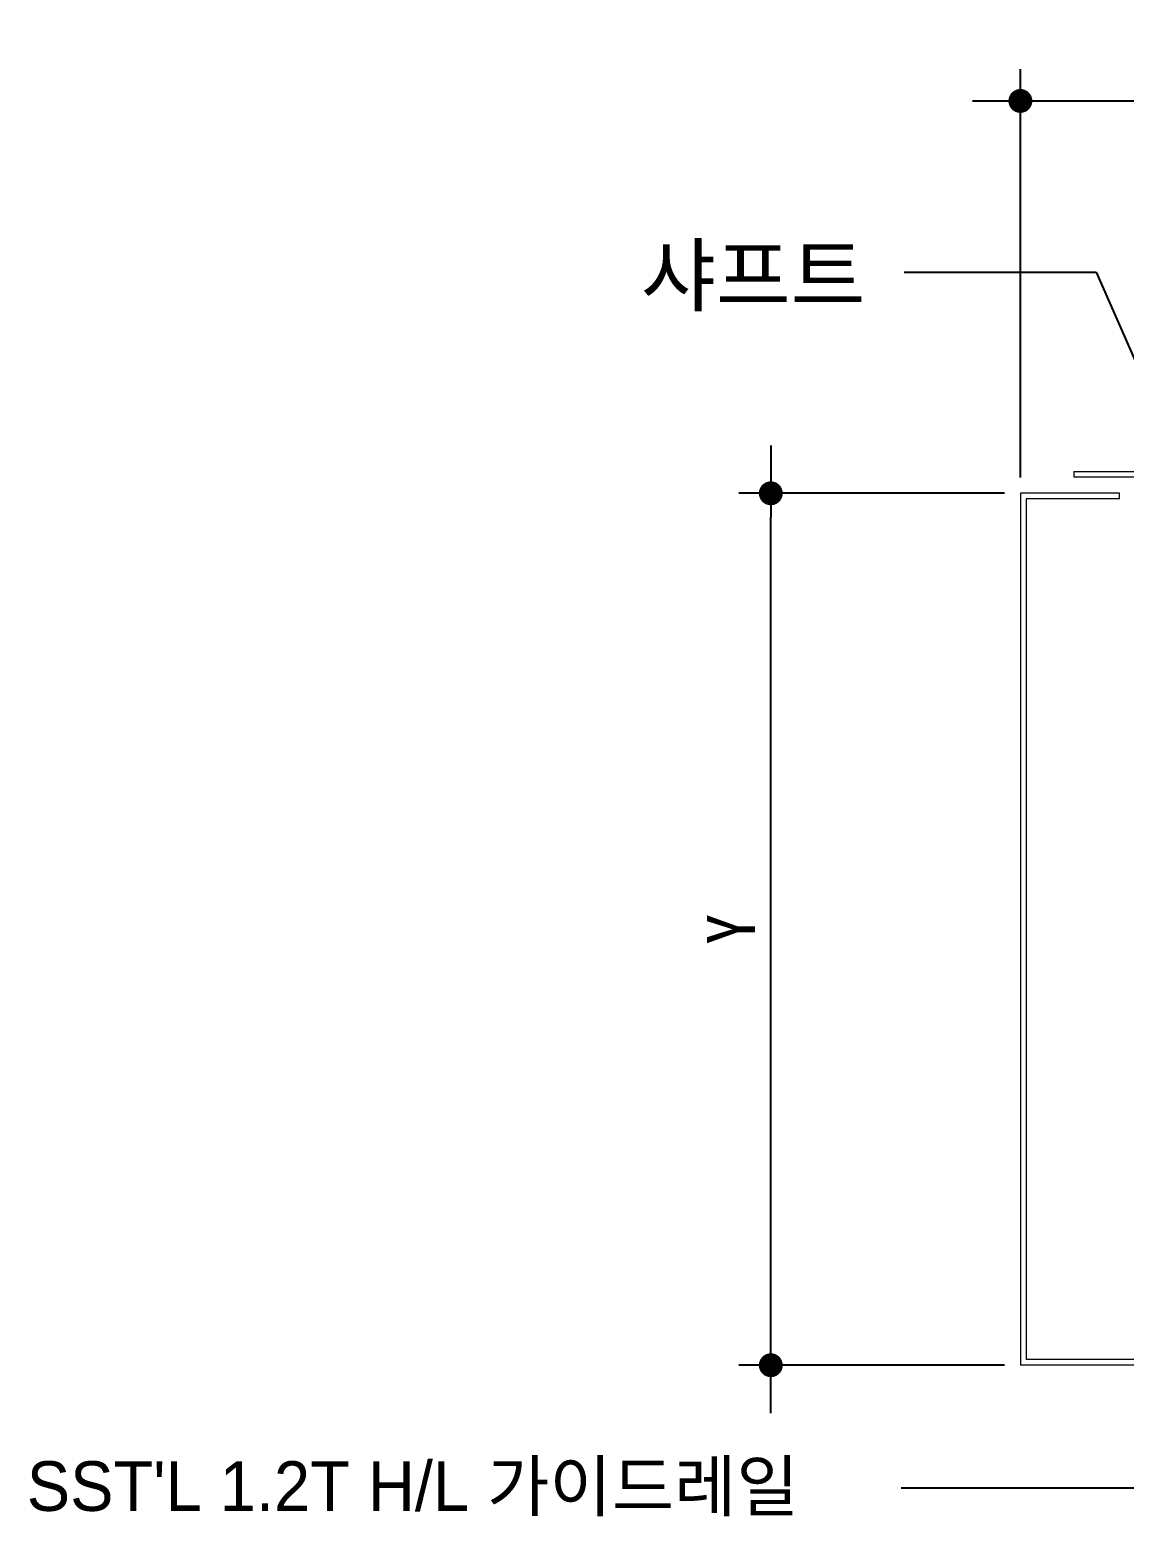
# Model space of a CAD drawing. Header units: millimetres. Extents: x -6941 to 136681, y 2065 to 58366.
# Drawn here: x 128882 to 130599, y 10185 to 12517 of the extents above; entities that cross this region are included whole.
import ezdxf

# ---------------------------------------------------------------- set-up
doc = ezdxf.new("R2010")
doc.units = ezdxf.units.MM
doc.header["$LTSCALE"] = 4
doc.header["$MEASUREMENT"] = 0
doc.layers.get('0').update_dxf_attribs({"linetype": 'CONTINUOUS'})
doc.layers.get('DEFPOINTS').update_dxf_attribs({"linetype": 'CONTINUOUS'})
doc.layers.add('A-DIMS', color=7, linetype='CONTINUOUS')
doc.layers.add('실명박스', color=7, linetype='CONTINUOUS')
doc.layers.add('DJ', color=7, linetype='CONTINUOUS', lineweight=5)
doc.styles.add('HY울릉도L', font='')
doc.styles.add('돋움', font='')
doc.styles.add('돋움체', font='')
doc.styles.get('HY울릉도L').set_extended_font_data('DotumChe')
doc.styles.get('돋움').set_extended_font_data('Dotum')
doc.styles.get('돋움체').set_extended_font_data('DotumChe')
doc.dimstyles.new('CDIM', dxfattribs={"dimtxt": 3, "dimasz": 1.5, "dimexe": 2, "dimexo": 1, "dimgap": 1, "dimtad": 1, "dimdec": 0, "dimrnd": 0.5, "dimzin": 0, "dimdsep": 32, "dimlunit": 6, "dimtxsty": 'HY울릉도L', "dimblk1": '_CIDOT', "dimblk2": '_CIDOT', "dimsah": 1, "dimcen": 5.5, "dimclrd": 2, "dimclre": 2, "dimclrt": 7, "dimadec": 0, "dimazin": 0, "dimtfac": 1, "dimtdec": 0, "dimtix": 1, "dimtmove": 2, "dimatfit": 1, "dimldrblk": '_CIDOT', "dimfxl": 1, "dimtolj": 1, "dimtzin": 0, "dimlwd": -1, "dimarcsym": 0})

# ---------------------------------------------------------------- blocks, each defined once
blk = doc.blocks.new('_CIDOT')
at = {"color": 0, "linetype": 'ByBlock'}
blk.add_line((2, 0), (-1, 0), dxfattribs=at)
at = {"color": 0, "linetype": 'ByBlock', "const_width": 0.5}
blk.add_lwpolyline([(-0.25, 0, 1), (0.25, 0, 1)], format="xyb", close=True, dxfattribs=at)
blk = doc.blocks.new('*D169')
at = {"layer": 'A-DIMS', "lineweight": -2, "transparency": 16777216}
for p, q in [((130410.7, 11790.1), (129994.2, 11790.1)), ((130410.7, 10422.1), (129994.2, 10422.1))]:
    blk.add_line(p, q, dxfattribs=at)
at = {"layer": 'A-DIMS', "transparency": 16777216}
blk.add_line((130044.2, 10459.6), (130044.2, 11752.6), dxfattribs=at)
at = {"layer": 'DEFPOINTS', "color": 0, "transparency": 16777216}
for p in [(130044.2, 11790.1), (130435.7, 11790.1), (130435.7, 10422.1)]:
    blk.add_point(p, dxfattribs=at)
at = {"layer": 'A-DIMS', "transparency": 16777216, "xscale": 37.5, "yscale": 37.5, "zscale": 37.5}
for p, rotation in [((130044.2, 11790.1), 90), ((130044.2, 10422.1), 270)]:
    blk.add_blockref('_CIDOT', p, dxfattribs=dict(at, rotation=rotation))
at = {"layer": 'A-DIMS', "color": 3, "transparency": 16777216, "insert": (129981.7, 11106.1), "char_height": 75, "attachment_point": 5, "rotation": 90, "style": '돋움체'}
blk.add_mtext('\\A1;Y', dxfattribs=at)
blk = doc.blocks.new('*D170')
at = {"layer": 'A-DIMS', "lineweight": -2, "transparency": 16777216}
for p, q in [((130435.7, 11815.1), (130435.7, 12455.7)), ((132252.2, 11815), (132252.2, 12455.7))]:
    blk.add_line(p, q, dxfattribs=at)
at = {"layer": 'A-DIMS', "transparency": 16777216}
blk.add_line((130473.2, 12405.7), (132214.7, 12405.7), dxfattribs=at)
at = {"layer": 'DEFPOINTS', "color": 0, "transparency": 16777216}
for p in [(132252.2, 12405.7), (130435.7, 11790.1), (132252.2, 11790)]:
    blk.add_point(p, dxfattribs=at)
at = {"layer": 'A-DIMS', "transparency": 16777216, "xscale": 37.5, "yscale": 37.5, "zscale": 37.5, "rotation": 180}
blk.add_blockref('_CIDOT', (130435.7, 12405.7), dxfattribs=at)
at = {"layer": 'A-DIMS', "transparency": 16777216, "xscale": 37.5, "yscale": 37.5, "zscale": 37.5}
blk.add_blockref('_CIDOT', (132252.2, 12405.7), dxfattribs=at)
at = {"layer": 'A-DIMS', "color": 3, "transparency": 16777216, "insert": (131343.9, 12468.2), "char_height": 75, "attachment_point": 5, "style": '돋움체'}
blk.add_mtext('\\A1;X', dxfattribs=at)

msp = doc.modelspace()

# ---------------------------------------------------------------- linework, layer by layer
at = {"linetype": 'Continuous'}
for p, q in [((130253.47, 12137.26), (130554.54, 12137.26)), ((130554.54, 12137.26), (130849.97, 11463.57)), ((130248.5, 10229.63), (130738.89, 10229.63))]:
    msp.add_line(p, q, dxfattribs=at)
at = {"layer": 'DJ', "color": 6}
for p, q in [((130519.46, 11824.56), (132201.33, 11824.56)), ((130519.46, 11824.56), (130519.46, 11815.71)), ((130519.46, 11815.71), (132201.33, 11815.71)), ((130591.43, 11790.08), (130435.72, 11790.08)), ((130435.72, 11790.08), (130435.72, 10422.11)), ((130591.43, 11781.22), (130444.57, 11781.22)), ((130444.57, 11781.22), (130444.57, 10430.96)), ((130591.43, 11781.22), (130591.43, 11790.08)), ((130677.25, 10430.96), (130444.57, 10430.96)), ((130686.1, 10422.11), (130435.72, 10422.11))]:
    msp.add_line(p, q, dxfattribs=at)

# ---------------------------------------------------------------- texts
at = {"layer": '실명박스', "color": 3, "ltscale": 0.15, "style": '돋움'}
for s, height, p in [(' 샤프트', 93.521, (129806.56, 12085.35, 0)), ("SST'L 1.2T H/L 가이드레일", 77.9341, (128877.09, 10193.55))]:
    msp.add_text(s, height=height, dxfattribs=at).set_placement(p)

# ---------------------------------------------------------------- dimensions: what is measured, and where the dimension line sits
at = {"layer": 'A-DIMS'}
dim = msp.add_linear_dim(base=(132252.17, 12405.68), p1=(130435.72, 11790.08), p2=(132252.17, 11789.98), text='X', dimstyle='CDIM', override={"dimscale": 25, "dimtxsty": '돋움체', "dimclrd": 256, "dimclre": 256, "dimclrt": 3}, dxfattribs=at)
dim.commit()
dim.dimension.update_dxf_attribs({"geometry": '*D170', "text_midpoint": (131343.94, 12468.23)})
dim = msp.add_linear_dim(base=(130044.2, 11790.08), p1=(130435.72, 10422.11), p2=(130435.72, 11790.08), angle=90, text='Y', dimstyle='CDIM', override={"dimscale": 25, "dimtxsty": '돋움체', "dimclrd": 256, "dimclre": 256, "dimclrt": 3}, dxfattribs=at)
dim.commit()
dim.dimension.update_dxf_attribs({"geometry": '*D169', "text_midpoint": (129981.65, 11106.09)})

doc.saveas('drawing.dxf')
